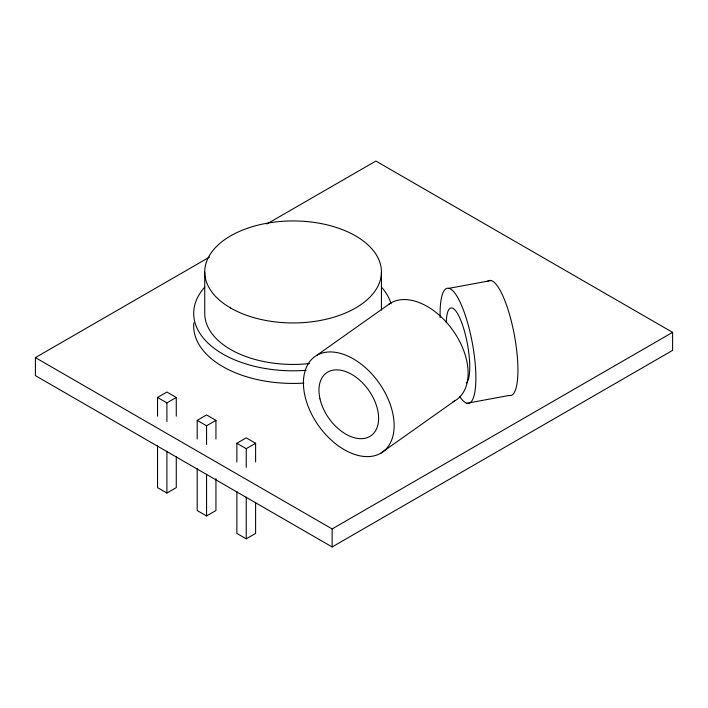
<?xml version="1.0" encoding="UTF-8"?>
<svg xmlns="http://www.w3.org/2000/svg" width="708" height="708" viewBox="0 0 708 708"><rect width="100%" height="100%" fill="white"/><g stroke="black" fill="none" stroke-linecap="round" stroke-linejoin="round"><path stroke-width="1.06" d="M316.706 355.381L390.692 303.006M380.851 453.164A58.534 37.037 54.7 0 0 360.522 363.638A58.534 37.037 54.7 0 0 304.971 396.011A58.534 37.037 54.7 0 0 380.851 453.164L454.837 400.79M266.836 223.985L375.868 161.043L672.6 332.362L672.6 350.389L332.132 546.957L35.4 375.638L35.4 357.611L209.462 257.119M157.53 416.154L157.53 397.462L166.902 392.046L176.274 397.462L176.274 416.154M157.53 397.462L166.902 402.87L176.274 397.462M197.196 439.057L197.196 420.366L206.568 414.95L215.94 420.366L215.94 439.057M197.196 420.366L206.568 425.774L215.94 420.366M236.87 461.961L236.87 443.27L246.242 437.854L255.606 443.27L255.606 461.961M157.53 445.845L157.53 487.626L166.902 493.042L176.274 487.626L176.274 456.837M236.87 443.27L246.242 448.677L255.606 443.27M197.196 468.749L197.196 510.53L206.568 515.946L215.94 510.53L215.94 478.643M236.87 491.653L236.87 533.434L246.242 538.841L255.606 533.434L255.606 502.645M35.4 357.611L332.132 528.929L672.6 332.362M449.04 288.324L491.104 280.527M466.935 403.268L508.99 395.471A58.534 14.611 79.5 0 0 514.238 334.433A58.534 14.611 79.5 0 0 487.396 281.457M381.435 271.943L381.435 310.148M332.132 528.929L332.132 546.957M246.242 448.677L246.242 467.369M246.242 497.06L246.242 538.841M206.568 425.774L206.568 444.465M206.568 474.156L206.568 515.946M204.745 271.943L204.745 313.423A88.35 51.003 0 0 0 309.538 363.54M166.902 402.87L166.902 421.561M166.902 451.253L166.902 493.042M303.9 383.09A99.394 57.383 0 0 1 193.859 322.848M306.068 370.319A99.394 57.383 0 0 1 211.825 346.46A99.394 57.383 0 0 1 204.692 287.191M381.488 287.191A99.394 57.383 0 0 1 391.073 303.803M440.155 317.565A58.534 14.611 79.5 0 1 456.448 295.413A58.534 14.611 79.5 0 1 475.803 373.443A58.534 14.611 79.5 0 1 459.74 396.507M446.261 322.361A38.48 9.602 79.5 0 1 462.89 326.052A38.48 9.602 79.5 0 1 466.306 382.975M388.896 304.166A58.534 37.037 54.7 0 1 454.837 333.211A58.534 37.037 54.7 0 1 452.934 401.79M230.622 308.015A88.35 51.003 0 0 0 378.426 285.147A88.35 51.003 0 0 0 270.226 222.675A88.35 51.003 0 0 0 230.622 308.015M319.981 398.843A38.48 24.346 54.7 0 0 369.868 436.42A38.48 24.346 54.7 0 0 356.505 377.559A38.48 24.346 54.7 0 0 319.981 398.843"/></g></svg>
